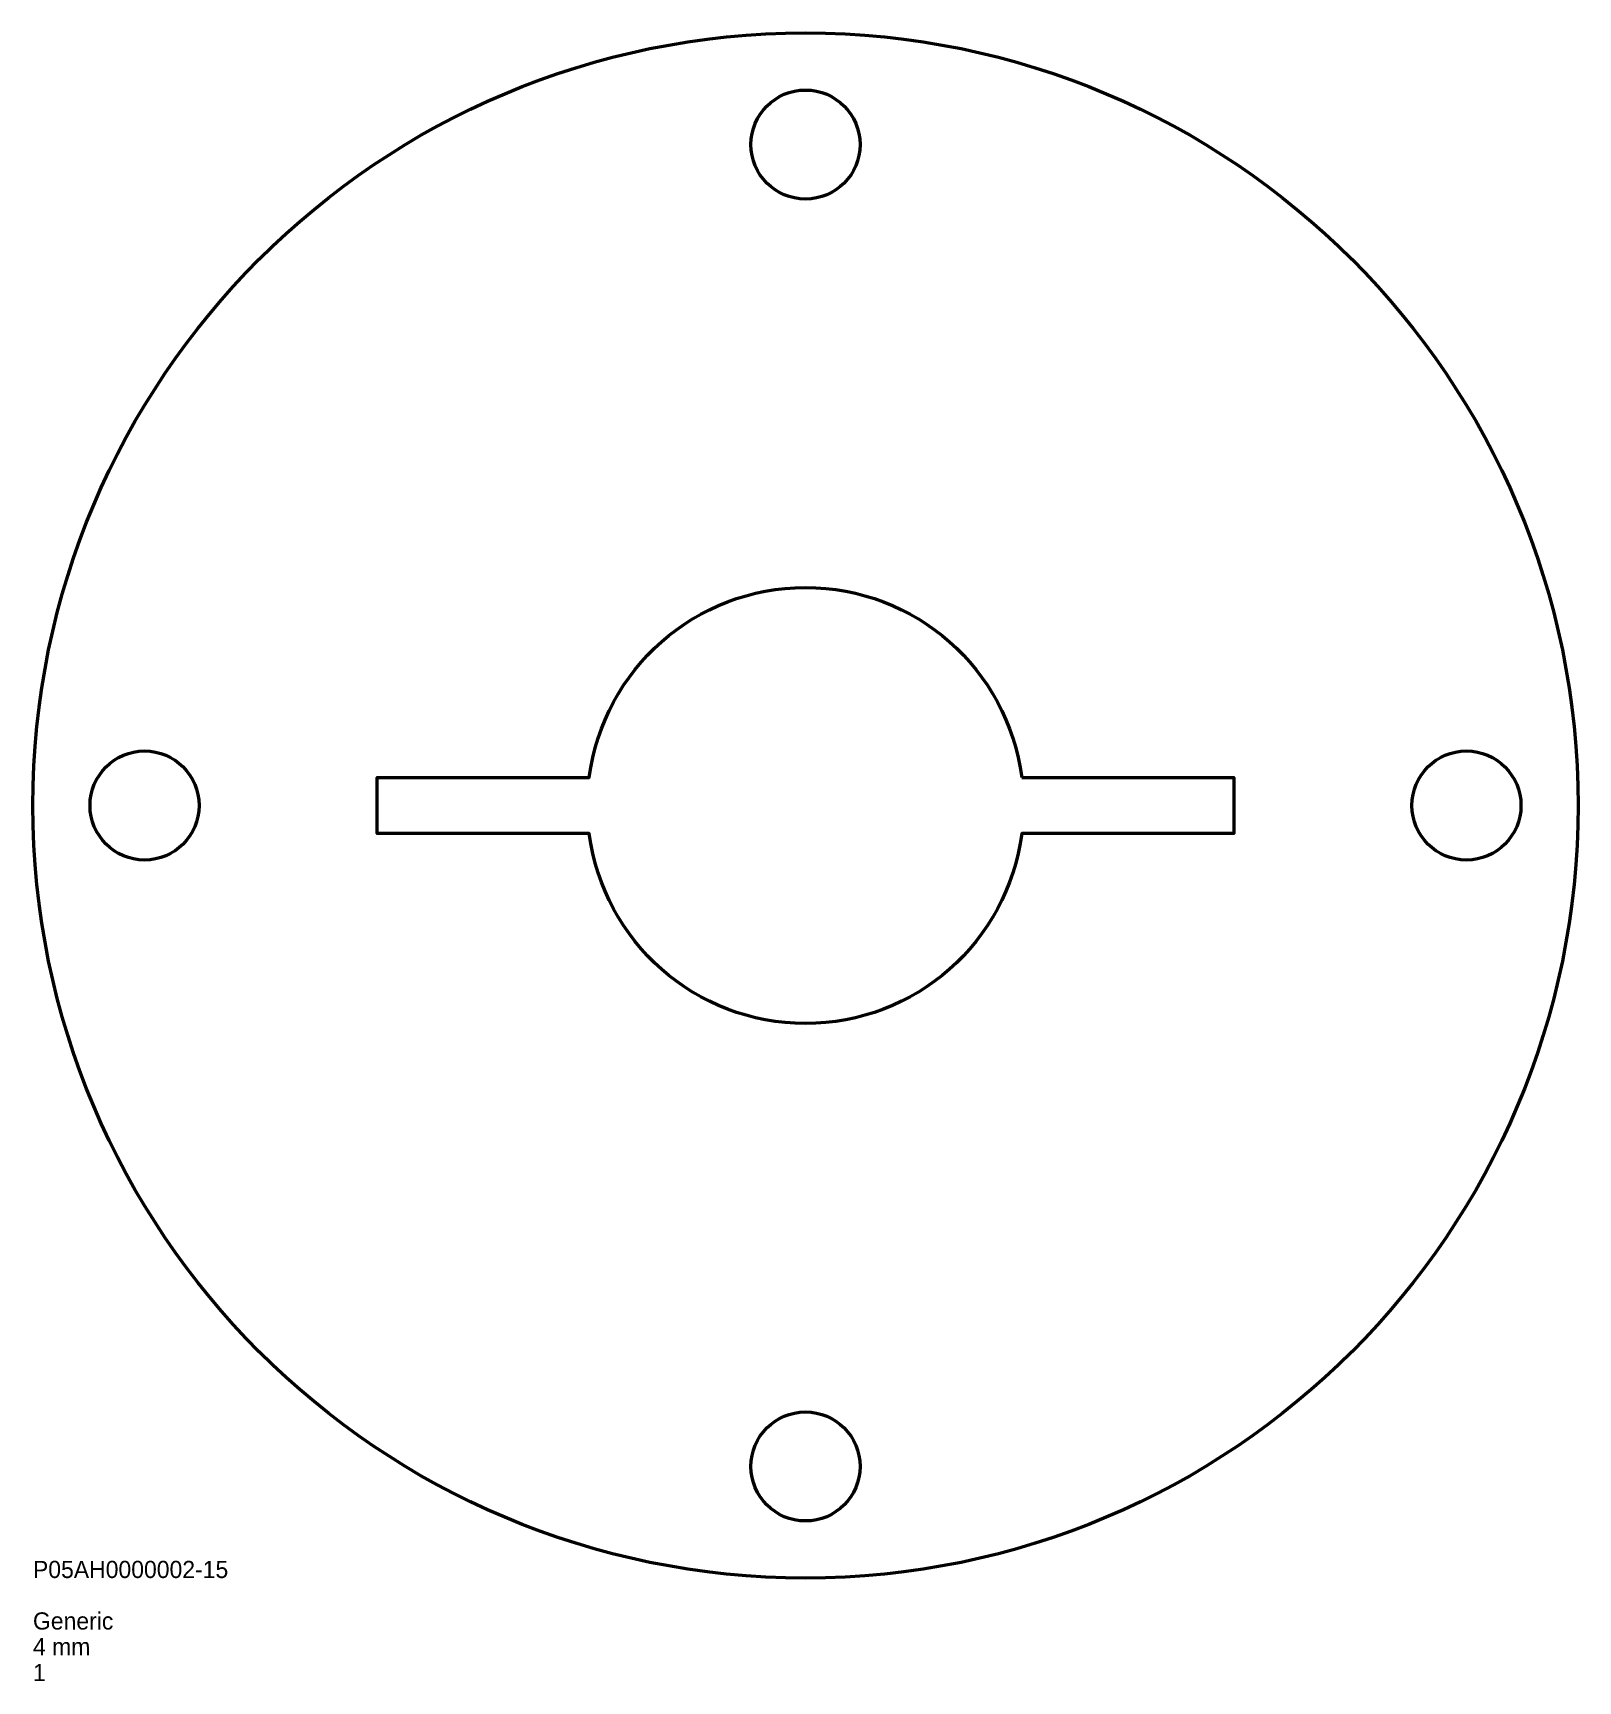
# Model space of a CAD drawing. Header units: millimetres. Extents: x 0 to 180, y -12 to 180.
import ezdxf

# ---------------------------------------------------------------- set-up
doc = ezdxf.new("R2010")
doc.units = ezdxf.units.MM
doc.layers.add('IV_INTERIOR_PROFILES', color=7, linetype='Continuous', lineweight=50)
doc.layers.add('IV_OUTER_PROFILE', color=7, linetype='Continuous', lineweight=50)

msp = doc.modelspace()

# ---------------------------------------------------------------- linework, layer by layer
at = {"layer": 'IV_INTERIOR_PROFILES', "flags": 128}
msp.add_lwpolyline([(115.19, 93.25), (139.89, 93.25), (139.89, 86.75), (115.19, 86.75, -0.879275), (64.81, 86.75), (40.11, 86.75), (40.11, 93.25), (64.81, 93.25, -0.879275), (115.19, 93.25)], format="xyb", close=True, dxfattribs=at)
at = {"layer": 'IV_INTERIOR_PROFILES'}
for centre in [(90, 167), (13, 90), (167, 90), (90, 13)]:
    msp.add_circle(centre, 6.35, dxfattribs=at)
at = {"layer": 'IV_OUTER_PROFILE'}
msp.add_circle((90, 90), 90, dxfattribs=at)

# ---------------------------------------------------------------- texts
at = {"layer": 'IV_TEXT'}
for s, p in [('P05AH0000002-15', (0, 0)), ('Generic', (0, -6)), ('4 mm', (0, -9)), ('1', (0, -12))]:
    msp.add_text(s, height=2, dxfattribs=at).set_placement(p)

doc.saveas('drawing.dxf')
